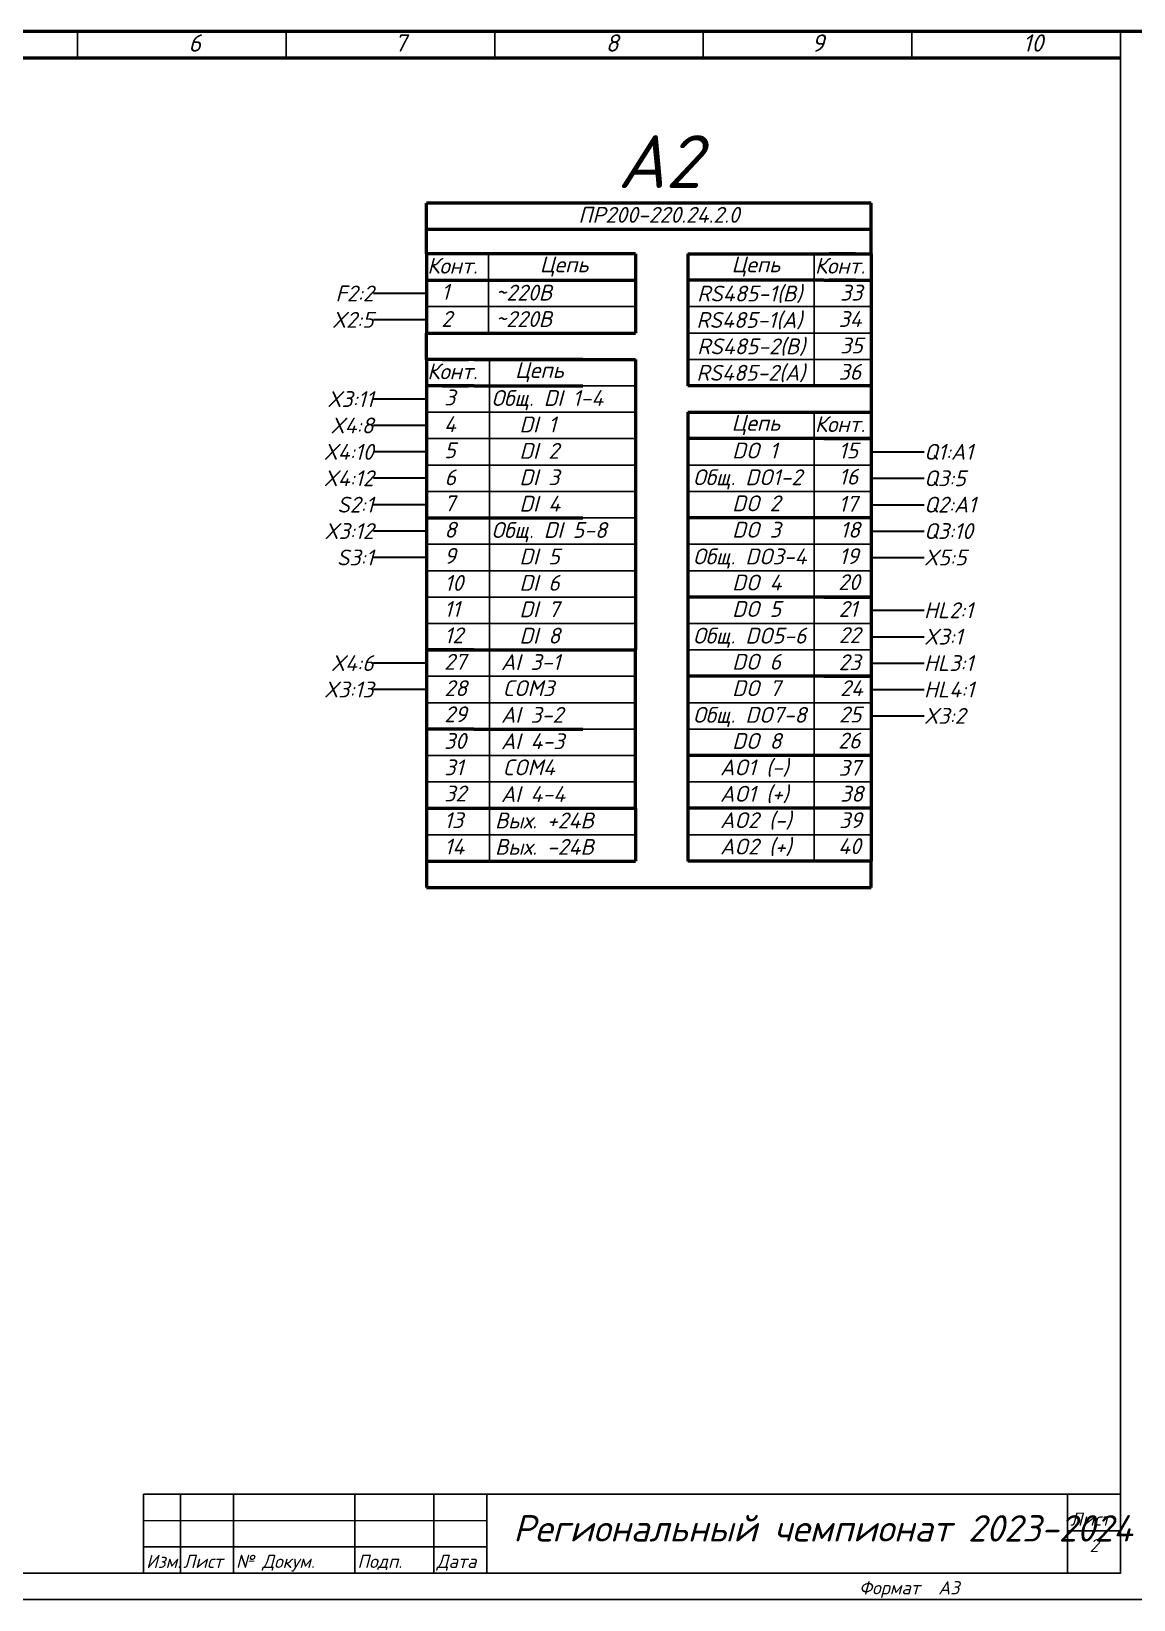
# Model space of a CAD drawing. Header units: millimetres. Extents: x 0 to 53000, y -591 to 24400.
# Drawn here: x 4579.8 to 4788.5, y 286.9 to 583.9 of the extents above; entities that cross this region are included whole.
import ezdxf
from ezdxf.enums import TextEntityAlignment as Align

# ---------------------------------------------------------------- set-up
doc = ezdxf.new("R2010")
doc.units = ezdxf.units.MM
doc.linetypes.add('Caddy_Solid', pattern=[0])
doc.layers.add('4', color=4, linetype='Continuous', lineweight=15)
doc.layers.add('Основная', color=7, linetype='Continuous', lineweight=30)
doc.layers.add('Привязки', color=2, linetype='Continuous', lineweight=0, plot=False, transparency=0.8)
doc.layers.add('рамка', color=253, linetype='Continuous', lineweight=5, transparency=0.8)
doc.styles.add('текст', font='isocpeui.ttf')

# ---------------------------------------------------------------- blocks, each defined once
blk = doc.blocks.new('*U107')
for p, q in [((230, 20), (415, 20)), ((230, 20), (230, 5)), ((237, 20), (237, 5)), ((247, 20), (247, 5)), ((270, 20), (270, 5)), ((285, 20), (285, 5)), ((295, 20), (295, 5)), ((405, 20), (405, 5)), ((415, 20), (415, 20)), ((415, 20), (415, 20)), ((405, 13), (415, 13)), ((230, 10), (295, 10)), ((230, 5), (295, 5)), ((415, 5), (415, 5)), ((415, 5), (415, 5)), ((415, 5), (415, 5)), ((415, 5), (415, 5)), ((415, 5), (415, 5)), ((415, 5), (415, 5)), ((415, 5), (415, 5))]:
    blk.add_line(p, q)
blk.add_lwpolyline([(20, 5), (415, 5), (415, 292), (20, 292)], close=True)
at = {"layer": '4'}
for p, q in [((230, 15), (295, 15)), ((415, 5), (415, 5)), ((415, 5), (415, 5)), ((415, 5), (415, 5)), ((415, 5), (415, 5)), ((415, 5), (415, 5)), ((415, 5), (415, 5)), ((415, 5), (415, 5)), ((415, 5), (415, 5)), ((415, 5), (415, 5))]:
    blk.add_line(p, q, dxfattribs=at)
at = {"layer": 'Привязки'}
blk.add_lwpolyline([(0, 0), (420, 0), (420, 297), (0, 297)], close=True, dxfattribs=at)
at = {"layer": 'рамка'}
blk.add_lwpolyline([(0, 297), (420, 297), (420, 0), (0, 0)], close=True, dxfattribs=at)
at = {"style": 'текст'}
for s, height, p in [('Лист', 2.5, (405.5, 14)), ('Изм.', 2.5, (230.5, 6)), ('Лист', 2.5, (237.5, 6)), ('№ Докум.', 2.5, (247.5, 6)), ('Подп.', 2.5, (270.5, 6)), ('Дата', 2.5, (285.5, 6)), ('Формат', 2.5, (365.5, 1)), ('А3', 2.5, (380.5, 1)), ('Разраб.', 0.0000135, (415, 5)), ('Пров.', 0.0000135, (415, 5)), ('Т.контр.', 0.0000135, (415, 5)), ('Н.контр.', 0.0000135, (415, 5)), ('Утв.', 0.0000135, (415, 5)), ('Лит.', 0.0000135, (415, 5)), ('Масса', 0.0000135, (415, 5)), ('Масштаб', 0.0000135, (415, 5)), ('Листов', 0.0000135, (415, 5))]:
    blk.add_text(s, height=height, dxfattribs=at).set_placement(p)
for tag, p, height in [('12', (90, 292), 0.00000373), ('13', (90, 292), 0.00000373), ('27', (90, 292), 0.00000522), ('29', (105, 249), 3.5), ('ИЗМ2', (230.5, 16), 2.5), ('ЛИСТИЗМ2', (237.5, 16), 2.5), ('№ДОКУМИЗМ2', (247.5, 16), 2.5), ('28', (415, 20), 0.0000438), ('ОБОЗНАЧЕНИЕ', (300, 11), 5), ('ИЗМ1', (230.5, 11), 2.5), ('ЛИСТИЗМ1', (237.5, 11), 2.5), ('№ДОКУМИЗМ1', (247.5, 11), 2.5), ('ПОДПИЗМ1', (270.5, 11), 2.5), ('ДАТАИЗМ1', (285.5, 11), 2.5), ('ДАТАНКОНТР', (285.5, 11), 2.5), ('ДАТАУТВ', (285.5, 6), 2.5), ('РАЗРАБ', (415, 5), 0.0000135), ('ЛИСТОВ', (415, 5), 0.0000135), ('ПРОВ', (415, 5), 0.0000135), ('ТКОНТР', (415, 5), 0.0000135), ('НКОНТР', (415, 5), 0.0000135), ('УТВ', (415, 5), 0.0000135), ('10', (415, 5), 0.0000135), ('11', (415, 5), 0.0000135), ('ПОДПИЗМ2', (415, 5), 0.0000135), ('ДАТАИЗМ2', (415, 5), 0.0000135), ('ИЗМ3', (415, 5), 0.0000135), ('ЛИСТИЗМ3', (415, 5), 0.0000135), ('№ДОКУМИЗМ3', (415, 5), 0.0000135), ('ПОДПИЗМ3', (415, 5), 0.0000135), ('ДАТАИЗМ3', (415, 5), 0.0000135), ('ИЗМ4', (415, 5), 0.0000135), ('ЛИСТИЗМ4', (415, 5), 0.0000135), ('№ДОКУМИЗМ4', (415, 5), 0.0000135), ('ПОДПИЗМ4', (415, 5), 0.0000135), ('ДАТАИЗМ4', (415, 5), 0.0000135), ('ДАТАРАЗРАБ', (415, 5), 0.0000135), ('ДАТАПРОВ', (415, 5), 0.0000135), ('ДАТАТКОНТР', (415, 5), 0.0000135)]:
    blk.add_attdef(tag, p, '', height=height, dxfattribs=at)
for tag, p, height, rotation in [('ОБОЗНАЧЕНИЕ-ВЕРХ', (85, 286), 3.5, 180), ('ПРИМЕНЯЕМОСТЬ', (19, 232.5), 2.5, 90), ('СПРАВ№', (19, 172.5), 2.5, 90), ('ДАТАУЧЁТАДУБЛ', (19, 115.5), 2.5, 90), ('ИНВ№ДУБЛ', (19, 90.5), 2.5, 90), ('ВЗАМИНВ№', (19, 65.5), 2.5, 90), ('ДАТАУЧЁТА', (19, 30.5), 2.5, 90), ('ИНВ№ПОДЛ', (19, 5.5), 2.5, 90)]:
    blk.add_attdef(tag, p, '', height=height, rotation=rotation, dxfattribs=at)
blk.add_attdef('30', text='', height=5, dxfattribs=at).set_placement((355, 34), align=Align.MIDDLE)
for tag, height, p in [('ЛИСТ', 2.5, (410, 9)), ('НАИМЕНОВАНИЕ1', 0.000027, (415, 5)), ('НАИМЕНОВАНИЕ2', 0.0000189, (415, 5)), ('НАИМЕНОВАНИЕ3', 0.0000189, (415, 5)), ('НАИМЕНОВАНИЕ4', 0.0000135, (415, 5)), ('МАССА', 0.0000189, (415, 5)), ('МАСШТАБ', 0.0000189, (415, 5)), ('МАТЕРИАЛ1', 0.0000135, (415, 5)), ('МАТЕРИАЛ2', 0.0000135, (415, 5)), ('МАТЕРИАЛ3', 0.0000135, (415, 5)), ('ПРЕДПРИЯТИЕ1', 0.0000189, (415, 5)), ('ПРЕДПРИЯТИЕ2', 0.0000189, (415, 5)), ('ПРЕДПРИЯТИЕ3', 0.0000189, (415, 5))]:
    blk.add_attdef(tag, text='', height=height, dxfattribs=at).set_placement(p, align=Align.CENTER)
for tag in ['ЛИТЕРА', 'ЛИТЕРА2', 'ЛИТЕРА3']:
    blk.add_attdef(tag, text='', height=0.0000135, dxfattribs=at).set_placement((415, 5), align=Align.RIGHT)
for tag in ['ИНДЕКС', 'ИНДЕКС2', 'ИНДЕКС3']:
    blk.add_attdef(tag, text='', height=0.0000135, dxfattribs=at).set_placement((415, 5), align=Align.TOP_LEFT)

msp = doc.modelspace()

# ---------------------------------------------------------------- linework, layer by layer
for p, q in [((4391, 583.88897), (4786, 583.88898)), ((4735.84396, 531.7542), (4730.84396, 531.7542)), ((4735.84396, 521.7542), (4730.84396, 521.7542)), ((4657.53564, 511.7542), (4662.53564, 511.7542)), ((4735.84396, 501.7542), (4730.84396, 501.7542)), ((4657.53564, 486.7542), (4662.53564, 486.7542)), ((4735.84396, 481.7542), (4730.84396, 481.7542)), ((4657.53564, 471.7542), (4662.53564, 471.7542)), ((4735.84396, 471.7542), (4730.84396, 471.7542)), ((4657.53564, 466.7542), (4662.53564, 466.7542)), ((4735.84396, 451.7542), (4730.84396, 451.7542)), ((4657.53564, 431.7542), (4662.53564, 431.7542)), ((4735.84396, 431.7542), (4730.84396, 431.7542))]:
    msp.add_line(p, q)
at = {"linetype": 'Caddy_Solid', "lineweight": 25}
for p, q in [((4588.5, 578.88897), (4588.5, 583.88897)), ((4628, 578.88897), (4628, 583.88897)), ((4667.5, 578.88897), (4667.5, 583.88897)), ((4707, 578.88897), (4707, 583.88897)), ((4746.5, 578.88897), (4746.5, 583.88897)), ((4786, 578.88897), (4786, 583.88897))]:
    msp.add_line(p, q, dxfattribs=at)
at = {"linetype": 'Caddy_Solid', "lineweight": 50}
msp.add_line((4391, 578.88897), (4786, 578.88897), dxfattribs=at)
at = {"lineweight": 50, "ltscale": 100}
for p, q in [((4738.80809, 551.36789), (4654.57151, 551.36789)), ((4654.57151, 541.7542), (4654.57151, 551.36789)), ((4663.53564, 526.7542), (4694.1898, 526.7542)), ((4704.08878, 511.7542), (4704.08878, 476.7542))]:
    msp.add_line(p, q, dxfattribs=at)
at = {"lineweight": 50}
for p, q in [((4738.80809, 541.7542), (4738.80809, 551.36789)), ((4694.1898, 541.7542), (4694.1898, 526.7542)), ((4704.08878, 541.7542), (4704.08878, 526.7542)), ((4735.84396, 541.7542), (4730.84396, 541.7542)), ((4735.84396, 536.7542), (4730.84396, 536.7542)), ((4704.08878, 531.7542), (4704.08878, 516.7542)), ((4654.57151, 521.7542), (4654.57151, 526.7542)), ((4738.80809, 526.7542), (4738.80809, 521.7542)), ((4657.53564, 521.7542), (4662.53564, 521.7542)), ((4694.1898, 521.7542), (4694.1898, 466.7542)), ((4738.80809, 521.7542), (4738.80809, 516.7542)), ((4657.53564, 516.7542), (4662.53564, 516.7542)), ((4738.80809, 516.7542), (4738.80809, 511.7542)), ((4657.53564, 491.7542), (4662.53564, 491.7542)), ((4654.57151, 486.7542), (4654.57151, 481.7542)), ((4654.57151, 481.7542), (4654.57151, 476.7542)), ((4654.57151, 476.7542), (4654.57151, 471.7542)), ((4704.08878, 476.7542), (4704.08878, 446.7542)), ((4735.84396, 476.7542), (4730.84396, 476.7542)), ((4735.84396, 476.7542), (4730.84396, 476.7542)), ((4654.57151, 471.7542), (4654.57151, 466.7542)), ((4694.1898, 451.7542), (4694.1898, 466.7542)), ((4654.57151, 456.7542), (4654.57151, 451.7542)), ((4694.1898, 436.7542), (4694.1898, 451.7542)), ((4704.08878, 446.7542), (4704.08878, 426.7542)), ((4735.84396, 446.7542), (4730.84396, 446.7542)), ((4654.57151, 441.7542), (4654.57151, 436.7542)), ((4654.57151, 436.7542), (4694.1898, 436.7542)), ((4654.57151, 436.7542), (4654.57151, 431.7542)), ((4694.1898, 436.7542), (4694.1898, 426.7542)), ((4654.57151, 431.7542), (4654.57151, 426.7542)), ((4654.57151, 426.7542), (4654.57151, 421.7542)), ((4735.84396, 426.7542), (4730.84396, 426.7542)), ((4738.80809, 421.7542), (4738.80809, 426.7542)), ((4654.57151, 421.7542), (4738.80809, 421.7542))]:
    msp.add_line(p, q, dxfattribs=at)
at = {"lineweight": 50, "ltscale": 0.05}
for p, q in [((4738.80809, 546.39263), (4654.57151, 546.39263)), ((4663.53564, 541.7542), (4654.57151, 541.7542)), ((4654.57151, 541.7542), (4654.57151, 536.7542)), ((4694.1898, 541.7542), (4663.53564, 541.7542)), ((4704.08878, 541.7542), (4729.84396, 541.7542)), ((4729.84396, 541.7542), (4738.80809, 541.7542)), ((4738.80809, 541.7542), (4738.80809, 536.7542)), ((4654.57151, 536.7542), (4663.53564, 536.7542)), ((4654.57151, 536.7542), (4654.57151, 531.7542)), ((4663.53564, 536.7542), (4694.1898, 536.7542)), ((4729.84396, 536.7542), (4704.08878, 536.7542)), ((4729.84396, 536.7542), (4738.80809, 536.7542)), ((4738.80809, 536.7542), (4738.80809, 531.7542)), ((4654.57151, 531.7542), (4654.57151, 526.7542)), ((4738.80809, 531.7542), (4738.80809, 526.7542)), ((4654.57151, 526.7542), (4663.53564, 526.7542)), ((4663.53564, 521.7542), (4654.57151, 521.7542)), ((4654.57151, 521.7542), (4654.57151, 516.7542)), ((4684.1898, 521.7542), (4663.53564, 521.7542)), ((4663.53564, 521.7542), (4694.1898, 521.7542)), ((4663.53564, 516.7542), (4654.57151, 516.7542)), ((4654.57151, 516.7542), (4654.57151, 511.7542)), ((4663.53564, 516.7542), (4684.1898, 516.7542)), ((4729.84396, 516.7542), (4704.08878, 516.7542)), ((4738.80809, 516.7542), (4729.84396, 516.7542)), ((4654.57151, 511.7542), (4654.57151, 506.7542)), ((4704.08878, 511.7542), (4729.84396, 511.7542)), ((4729.84396, 511.7542), (4738.80809, 511.7542)), ((4738.80809, 511.7542), (4738.80809, 506.7542)), ((4654.57151, 506.7542), (4654.57151, 501.7542)), ((4729.84396, 506.7542), (4704.08878, 506.7542)), ((4729.84396, 506.7542), (4738.80809, 506.7542)), ((4738.80809, 506.7542), (4729.84396, 506.7542)), ((4738.80809, 506.7542), (4738.80809, 501.7542)), ((4654.57151, 501.7542), (4654.57151, 496.7542)), ((4738.80809, 501.7542), (4738.80809, 496.7542)), ((4654.57151, 496.7542), (4654.57151, 491.7542)), ((4738.80809, 496.7542), (4738.80809, 491.7542)), ((4654.57151, 491.7542), (4663.53564, 491.7542)), ((4654.57151, 491.7542), (4654.57151, 486.7542)), ((4663.53564, 491.7542), (4684.1898, 491.7542)), ((4729.84396, 491.7542), (4704.08878, 491.7542)), ((4729.84396, 491.7542), (4704.08878, 491.7542)), ((4729.84396, 491.7542), (4704.08878, 491.7542)), ((4738.80809, 491.7542), (4729.84396, 491.7542)), ((4738.80809, 491.7542), (4738.80809, 486.7542)), ((4738.80809, 486.7542), (4738.80809, 481.7542)), ((4738.80809, 481.7542), (4738.80809, 476.7542)), ((4729.84396, 476.7542), (4704.08878, 476.7542)), ((4729.84396, 476.7542), (4704.08878, 476.7542)), ((4729.84396, 476.7542), (4704.08878, 476.7542)), ((4729.84396, 476.7542), (4704.08878, 476.7542)), ((4729.84396, 476.7542), (4704.08878, 476.7542)), ((4738.80809, 476.7542), (4729.84396, 476.7542)), ((4729.84396, 476.7542), (4738.80809, 476.7542)), ((4738.80809, 476.7542), (4729.84396, 476.7542)), ((4738.80809, 476.7542), (4738.80809, 471.7542)), ((4738.80809, 471.7542), (4738.80809, 466.7542)), ((4654.57151, 466.7542), (4663.53564, 466.7542)), ((4663.53564, 466.7542), (4654.57151, 466.7542)), ((4654.57151, 466.7542), (4654.57151, 461.7542)), ((4663.53564, 466.7542), (4684.1898, 466.7542)), ((4663.53564, 466.7542), (4684.1898, 466.7542)), ((4663.53564, 466.7542), (4694.1898, 466.7542)), ((4738.80809, 466.7542), (4738.80809, 461.7542)), ((4654.57151, 461.7542), (4654.57151, 456.7542)), ((4729.84396, 461.7542), (4704.08878, 461.7542)), ((4729.84396, 461.7542), (4704.08878, 461.7542)), ((4729.84396, 461.7542), (4704.08878, 461.7542)), ((4738.80809, 461.7542), (4729.84396, 461.7542)), ((4729.84396, 461.7542), (4738.80809, 461.7542)), ((4738.80809, 461.7542), (4738.80809, 456.7542)), ((4738.80809, 456.7542), (4738.80809, 451.7542)), ((4663.53564, 451.7542), (4654.57151, 451.7542)), ((4654.57151, 451.7542), (4654.57151, 446.7542)), ((4663.53564, 451.7542), (4684.1898, 451.7542)), ((4738.80809, 451.7542), (4738.80809, 446.7542)), ((4654.57151, 446.7542), (4654.57151, 441.7542)), ((4729.84396, 446.7542), (4704.08878, 446.7542)), ((4729.84396, 446.7542), (4704.08878, 446.7542)), ((4738.80809, 446.7542), (4729.84396, 446.7542)), ((4738.80809, 446.7542), (4729.84396, 446.7542)), ((4738.80809, 446.7542), (4738.80809, 441.7542)), ((4738.80809, 446.7542), (4738.80809, 441.7542)), ((4738.80809, 441.7542), (4738.80809, 436.7542)), ((4729.84396, 436.7542), (4704.08878, 436.7542)), ((4738.80809, 436.7542), (4729.84396, 436.7542)), ((4738.80809, 436.7542), (4738.80809, 431.7542)), ((4738.80809, 431.7542), (4738.80809, 426.7542)), ((4654.57151, 426.7542), (4663.53564, 426.7542)), ((4663.53564, 426.7542), (4694.1898, 426.7542)), ((4729.84396, 426.7542), (4704.08878, 426.7542)), ((4729.84396, 426.7542), (4704.08878, 426.7542)), ((4738.80809, 426.7542), (4729.84396, 426.7542))]:
    msp.add_line(p, q, dxfattribs=at)
at = {"ltscale": 0.05}
for p, q in [((4666.33019, 536.7542), (4666.33019, 541.7542)), ((4727.98882, 536.7542), (4727.98882, 541.7542)), ((4663.53564, 536.7542), (4654.57151, 536.7542)), ((4666.33019, 531.7542), (4666.33019, 536.7542)), ((4729.84396, 536.7542), (4704.08878, 536.7542)), ((4727.98882, 531.7542), (4727.98882, 536.7542)), ((4738.80809, 536.7542), (4729.84396, 536.7542)), ((4654.57151, 531.7542), (4663.53564, 531.7542)), ((4663.53564, 531.7542), (4654.57151, 531.7542)), ((4663.53564, 531.7542), (4694.1898, 531.7542)), ((4666.33019, 526.7542), (4666.33019, 531.7542)), ((4729.84396, 531.7542), (4704.08878, 531.7542)), ((4729.84396, 531.7542), (4704.08878, 531.7542)), ((4727.98882, 526.7542), (4727.98882, 531.7542)), ((4738.80809, 531.7542), (4729.84396, 531.7542)), ((4729.84396, 531.7542), (4738.80809, 531.7542)), ((4729.84396, 526.7542), (4704.08878, 526.7542)), ((4727.98882, 521.7542), (4727.98882, 526.7542)), ((4738.80809, 526.7542), (4729.84396, 526.7542)), ((4666.49314, 516.7542), (4666.49314, 521.7542)), ((4729.84396, 521.7542), (4704.08878, 521.7542)), ((4729.84396, 521.7542), (4704.08878, 521.7542)), ((4727.98882, 516.7542), (4727.98882, 521.7542)), ((4738.80809, 521.7542), (4729.84396, 521.7542)), ((4729.84396, 521.7542), (4738.80809, 521.7542)), ((4654.57151, 516.7542), (4663.53564, 516.7542)), ((4663.53564, 516.7542), (4684.1898, 516.7542)), ((4663.53564, 516.7542), (4694.1898, 516.7542)), ((4666.49314, 511.7542), (4666.49314, 516.7542)), ((4654.57151, 511.7542), (4663.53564, 511.7542)), ((4663.53564, 511.7542), (4654.57151, 511.7542)), ((4663.53564, 511.7542), (4684.1898, 511.7542)), ((4663.53564, 511.7542), (4694.1898, 511.7542)), ((4666.49314, 506.7542), (4666.49314, 511.7542)), ((4727.98882, 506.7542), (4727.98882, 511.7542)), ((4654.57151, 506.7542), (4663.53564, 506.7542)), ((4663.53564, 506.7542), (4654.57151, 506.7542)), ((4663.53564, 506.7542), (4694.1898, 506.7542)), ((4666.49314, 501.7542), (4666.49314, 506.7542)), ((4729.84396, 506.7542), (4704.08878, 506.7542)), ((4727.98882, 501.7542), (4727.98882, 506.7542)), ((4654.57151, 501.7542), (4663.53564, 501.7542)), ((4663.53564, 501.7542), (4654.57151, 501.7542)), ((4663.53564, 501.7542), (4684.1898, 501.7542)), ((4663.53564, 501.7542), (4684.1898, 501.7542)), ((4663.53564, 501.7542), (4694.1898, 501.7542)), ((4666.49314, 496.7542), (4666.49314, 501.7542)), ((4729.84396, 501.7542), (4704.08878, 501.7542)), ((4729.84396, 501.7542), (4704.08878, 501.7542)), ((4727.98882, 496.7542), (4727.98882, 501.7542)), ((4738.80809, 501.7542), (4729.84396, 501.7542)), ((4729.84396, 501.7542), (4738.80809, 501.7542)), ((4654.57151, 496.7542), (4663.53564, 496.7542)), ((4663.53564, 496.7542), (4654.57151, 496.7542)), ((4663.53564, 496.7542), (4694.1898, 496.7542)), ((4666.49314, 491.7542), (4666.49314, 496.7542)), ((4729.84396, 496.7542), (4704.08878, 496.7542)), ((4727.98882, 491.7542), (4727.98882, 496.7542)), ((4738.80809, 496.7542), (4729.84396, 496.7542)), ((4729.84396, 496.7542), (4738.80809, 496.7542)), ((4663.53564, 491.7542), (4654.57151, 491.7542)), ((4663.53564, 491.7542), (4694.1898, 491.7542)), ((4666.49314, 486.7542), (4666.49314, 491.7542)), ((4727.98882, 486.7542), (4727.98882, 491.7542)), ((4729.84396, 491.7542), (4738.80809, 491.7542)), ((4654.57151, 486.7542), (4663.53564, 486.7542)), ((4663.53564, 486.7542), (4684.1898, 486.7542)), ((4663.53564, 486.7542), (4694.1898, 486.7542)), ((4666.49314, 481.7542), (4666.49314, 486.7542)), ((4729.84396, 486.7542), (4704.08878, 486.7542)), ((4727.98882, 481.7542), (4727.98882, 486.7542)), ((4738.80809, 486.7542), (4729.84396, 486.7542)), ((4729.84396, 486.7542), (4738.80809, 486.7542)), ((4654.57151, 481.7542), (4663.53564, 481.7542)), ((4663.53564, 481.7542), (4654.57151, 481.7542)), ((4663.53564, 481.7542), (4684.1898, 481.7542)), ((4663.53564, 481.7542), (4684.1898, 481.7542)), ((4663.53564, 481.7542), (4694.1898, 481.7542)), ((4666.49314, 476.7542), (4666.49314, 481.7542)), ((4729.84396, 481.7542), (4704.08878, 481.7542)), ((4729.84396, 481.7542), (4704.08878, 481.7542)), ((4727.98882, 476.7542), (4727.98882, 481.7542)), ((4738.80809, 481.7542), (4729.84396, 481.7542)), ((4729.84396, 481.7542), (4738.80809, 481.7542)), ((4654.57151, 476.7542), (4663.53564, 476.7542)), ((4663.53564, 476.7542), (4654.57151, 476.7542)), ((4663.53564, 476.7542), (4694.1898, 476.7542)), ((4666.49314, 471.7542), (4666.49314, 476.7542)), ((4727.98882, 471.7542), (4727.98882, 476.7542)), ((4654.57151, 471.7542), (4663.53564, 471.7542)), ((4663.53564, 471.7542), (4654.57151, 471.7542)), ((4663.53564, 471.7542), (4684.1898, 471.7542)), ((4663.53564, 471.7542), (4694.1898, 471.7542)), ((4666.49314, 466.7542), (4666.49314, 471.7542)), ((4729.84396, 471.7542), (4704.08878, 471.7542)), ((4729.84396, 471.7542), (4704.08878, 471.7542)), ((4727.98882, 466.7542), (4727.98882, 471.7542)), ((4738.80809, 471.7542), (4729.84396, 471.7542)), ((4729.84396, 471.7542), (4738.80809, 471.7542)), ((4666.49314, 461.7542), (4666.49314, 466.7542)), ((4729.84396, 466.7542), (4704.08878, 466.7542)), ((4727.98882, 461.7542), (4727.98882, 466.7542)), ((4738.80809, 466.7542), (4729.84396, 466.7542)), ((4729.84396, 466.7542), (4738.80809, 466.7542)), ((4663.53564, 461.7542), (4654.57151, 461.7542)), ((4663.53564, 461.7542), (4694.1898, 461.7542)), ((4666.49314, 456.7542), (4666.49314, 461.7542)), ((4727.98882, 456.7542), (4727.98882, 461.7542)), ((4654.57151, 456.7542), (4663.53564, 456.7542)), ((4663.53564, 456.7542), (4694.1898, 456.7542)), ((4666.49314, 451.7542), (4666.49314, 456.7542)), ((4729.84396, 456.7542), (4704.08878, 456.7542)), ((4727.98882, 451.7542), (4727.98882, 456.7542)), ((4738.80809, 456.7542), (4729.84396, 456.7542)), ((4729.84396, 456.7542), (4738.80809, 456.7542)), ((4663.53564, 451.7542), (4654.57151, 451.7542)), ((4663.53564, 451.7542), (4694.1898, 451.7542)), ((4666.49314, 446.7542), (4666.49314, 451.7542)), ((4729.84396, 451.7542), (4704.08878, 451.7542)), ((4729.84396, 451.7542), (4704.08878, 451.7542)), ((4727.98882, 446.7542), (4727.98882, 451.7542)), ((4738.80809, 451.7542), (4729.84396, 451.7542)), ((4729.84396, 451.7542), (4738.80809, 451.7542)), ((4663.53564, 446.7542), (4654.57151, 446.7542)), ((4663.53564, 446.7542), (4694.1898, 446.7542)), ((4666.49314, 441.7542), (4666.49314, 446.7542)), ((4729.84396, 446.7542), (4704.08878, 446.7542)), ((4727.98882, 441.7542), (4727.98882, 446.7542)), ((4729.84396, 446.7542), (4738.80809, 446.7542)), ((4654.57151, 441.7542), (4663.53564, 441.7542)), ((4663.53564, 441.7542), (4694.1898, 441.7542)), ((4666.49314, 436.7542), (4666.49314, 441.7542)), ((4729.84396, 441.7542), (4704.08878, 441.7542)), ((4729.84396, 441.7542), (4704.08878, 441.7542)), ((4729.84396, 441.7542), (4704.08878, 441.7542)), ((4727.98882, 436.7542), (4727.98882, 441.7542)), ((4738.80809, 441.7542), (4729.84396, 441.7542)), ((4729.84396, 441.7542), (4738.80809, 441.7542)), ((4666.49314, 431.7542), (4666.49314, 436.7542)), ((4727.98882, 431.7542), (4727.98882, 436.7542)), ((4729.84396, 436.7542), (4738.80809, 436.7542)), ((4654.57151, 431.7542), (4663.53564, 431.7542)), ((4663.53564, 431.7542), (4654.57151, 431.7542)), ((4663.53564, 431.7542), (4684.1898, 431.7542)), ((4663.53564, 431.7542), (4694.1898, 431.7542)), ((4666.49314, 426.7542), (4666.49314, 431.7542)), ((4729.84396, 431.7542), (4704.08878, 431.7542)), ((4729.84396, 431.7542), (4704.08878, 431.7542)), ((4727.98882, 426.7542), (4727.98882, 431.7542)), ((4738.80809, 431.7542), (4729.84396, 431.7542)), ((4729.84396, 431.7542), (4738.80809, 431.7542))]:
    msp.add_line(p, q, dxfattribs=at)
at = {"layer": 'Основная', "linetype": 'Caddy_Solid', "lineweight": 50}
msp.add_line((4791.00001, 583.88897), (4371.00001, 583.88897), dxfattribs=at)
at = {"layer": 'Основная'}
for p, q in [((4654.57151, 534.2542), (4644.57151, 534.2542)), ((4654.57151, 529.2542), (4644.57151, 529.2542)), ((4654.57151, 514.2542), (4644.57151, 514.2542)), ((4654.57151, 509.2542), (4644.57151, 509.2542)), ((4654.57151, 504.2542), (4644.57151, 504.2542)), ((4738.80809, 504.2542), (4748.80809, 504.2542)), ((4654.57151, 499.2542), (4644.57151, 499.2542)), ((4738.80809, 499.2542), (4748.80809, 499.2542)), ((4654.57151, 494.2542), (4644.57151, 494.2542)), ((4738.80809, 494.2542), (4748.80809, 494.2542)), ((4654.57151, 489.2542), (4644.57151, 489.2542)), ((4738.80809, 489.2542), (4748.80809, 489.2542)), ((4654.57151, 484.2542), (4644.57151, 484.2542)), ((4738.80809, 484.2542), (4748.80809, 484.2542)), ((4738.80809, 474.2542), (4748.80809, 474.2542)), ((4738.80809, 469.2542), (4748.80809, 469.2542)), ((4654.57151, 464.2542), (4644.57151, 464.2542)), ((4738.80809, 464.2542), (4748.80809, 464.2542)), ((4654.57151, 459.2542), (4644.57151, 459.2542)), ((4738.80809, 459.2542), (4748.80809, 459.2542)), ((4738.80809, 454.2542), (4748.80809, 454.2542))]:
    msp.add_line(p, q, dxfattribs=at)

# ---------------------------------------------------------------- block references
ref = msp.add_blockref('*U107', (4371, 286.88897))
ref.add_attrib('ОБОЗНАЧЕНИЕ', 'Региональный чемпионат 2023-2024', (4671, 297.88897), dxfattribs={"height": 5, "style": 'текст'})
ref.add_attrib('РАЗРАБ', 'МК', (4785.99909, 291.88911), dxfattribs={"height": 0.0000135, "style": 'текст'})
ref.add_attrib('ЛИСТОВ', '4', (4785.99992, 291.88906), dxfattribs={"height": 0.0000135, "style": 'текст'})
ref.add_attrib('ЛИСТ', '2', dxfattribs={"height": 2.5, "style": 'текст'}).set_placement((4781, 295.88897), align=Align.CENTER)
ref.add_attrib('МАТЕРИАЛ2', 'Монтажная схема', dxfattribs={"height": 0.0000135, "style": 'текст'}).set_placement((4785.99954, 291.889), align=Align.CENTER)
ref.add_attrib('ДАТАРАЗРАБ', '2023', (4785.9993, 291.88911), dxfattribs={"height": 0.0000135, "style": 'текст'})

# ---------------------------------------------------------------- texts
at = {"lineweight": 60, "style": 'текст'}
for s, height, p in [('6', 3.27499, (4609.5, 580.04898)), ('7', 3.27499, (4648.5, 580.04898)), ('8', 3.27499, (4688.5, 580.04898)), ('9', 3.27499, (4727.5, 580.04898)), ('10', 3.274994, (4767.5, 580.04898))]:
    msp.add_text(s, height=height, dxfattribs=at).set_placement(p)
at = {"linetype": 'Continuous', "style": 'текст'}
for s, p in [('ПР200-220.24.2.0', (4683.33501, 547.64263)), ('Конт.', (4654.73159, 538.0042)), ('Цепь', (4676.03587, 538.2542)), ('Цепь', (4712.34839, 538.2542)), ('Конт.', (4728.13287, 538.0042)), ('1', (4657.40222, 533.05597)), ('~220B', (4667.63401, 532.90737)), ('RS485-1(B)', (4705.84059, 532.73214)), ('33', (4732.91247, 532.90044)), ('2', (4657.38801, 527.93185)), ('~220B', (4667.63401, 527.90737)), ('RS485-1(A)', (4705.69059, 527.73214)), ('34', (4732.61625, 527.90737)), ('RS485-2(B)', (4705.84059, 522.73214)), ('35', (4732.91247, 522.90044)), ('Конт.', (4654.73159, 518.0042)), ('Цепь', (4671.35419, 518.2542)), ('RS485-2(A)', (4705.69059, 517.73214)), ('36', (4732.61625, 517.90737)), ('3', (4657.94109, 513.05597)), ('Общ. DI 1-4', (4666.89551, 512.9462)), ('4', (4657.89364, 508.0042)), ('DI 1', (4672.17372, 507.9462)), ('Цепь', (4712.34839, 508.2542)), ('Конт.', (4728.13287, 508.0042)), ('5', (4657.94109, 503.05597)), ('DI 2', (4672.17372, 502.9462)), ('DO 1', (4712.47254, 503.0042)), ('15', (4732.64109, 503.0042)), ('6', (4657.98742, 497.93185)), ('DI 3', (4672.17372, 497.9462)), ('Общ. DO1-2', (4705.07231, 497.9462)), ('16', (4732.67466, 498.05597)), ('7', (4657.91864, 493.0042)), ('DO 2', (4712.47254, 493.0042)), ('DI 4', (4672.17372, 492.9462)), ('17', (4732.61987, 492.90737)), ('8', (4657.96864, 488.0042)), ('Общ. DI 5-8', (4666.89551, 487.9462)), ('DO 3', (4712.47254, 488.0042)), ('18', (4732.91609, 488.0042)), ('9', (4657.94109, 483.05597)), ('DI 5', (4672.17372, 482.9462)), ('Общ. DO3-4', (4705.07231, 482.9462)), ('19', (4732.71609, 483.0042)), ('10', (4657.98742, 477.93185)), ('DI 6', (4672.17372, 477.9462)), ('DO 4', (4712.47254, 478.0042)), ('20', (4732.54265, 478.07654)), ('11', (4657.91864, 473.0042)), ('DI 7', (4672.17372, 472.9462)), ('DO 5', (4712.47254, 473.0042)), ('21', (4732.64109, 473.0042)), ('12', (4657.96864, 468.0042)), ('DI 8', (4672.17372, 467.9462)), ('Общ. DO5-6', (4705.07231, 467.9462)), ('22', (4732.67466, 468.05597)), ('27', (4657.91864, 463.0042)), ('AI 3-1', (4668.6905, 462.9462)), ('DO 6', (4712.47254, 463.0042)), ('23', (4732.61987, 462.90737)), ('28', (4657.96864, 458.0042)), ('COM3', (4668.98672, 458.0042)), ('DO 7', (4712.47254, 458.0042)), ('24', (4732.91609, 458.0042)), ('29', (4657.94109, 453.05597)), ('AI 3-2', (4668.6905, 452.9462)), ('Общ. DO7-8', (4705.07231, 452.9462)), ('25', (4732.71609, 453.0042)), ('30', (4657.91864, 448.0042)), ('AI 4-3', (4668.6905, 447.9462)), ('DO 8', (4712.47254, 448.0042)), ('26', (4732.54265, 448.07654)), ('31', (4657.96864, 443.0042)), ('COM4', (4668.98672, 443.0042)), ('AO1 (-)', (4710.17872, 443.0042)), ('37', (4732.61987, 442.90737)), ('32', (4657.94109, 438.05597)), ('AI 4-4', (4668.6905, 437.9462)), ('AO1 (+)', (4710.17872, 438.0042)), ('38', (4732.91609, 438.0042)), ('13', (4657.91864, 433.0042)), ('Вых. +24В', (4667.54928, 432.9462)), ('AO2 (-)', (4710.17872, 433.0042)), ('39', (4732.71609, 433.0042)), ('14', (4657.96864, 428.0042)), ('Вых. -24В', (4667.54928, 427.9462)), ('AO2 (+)', (4710.17872, 428.0042)), ('40', (4732.54265, 428.07654))]:
    msp.add_text(s, height=3, dxfattribs=at).set_placement(p)
at = {"color": 0, "insert": (4698.70663, 559.22298), "char_height": 10, "width": 15.4855599, "attachment_point": 5, "style": 'текст'}
msp.add_mtext('{\\C256;А2}', dxfattribs=at)
at = {"layer": 'Основная', "char_height": 3, "style": 'текст'}
for s, insert, attachment_point in [('F2:2', (4644.57151, 534.2542), 6), ('X2:5', (4644.57151, 529.2542), 6), ('X3:11', (4644.57151, 514.2542), 6), ('X4:8', (4644.57151, 509.2542), 6), ('X4:10', (4644.57151, 504.2542), 6), ('Q1:A1', (4748.80809, 504.2542), 4), ('X4:12', (4644.57151, 499.2542), 6), ('Q3:5', (4748.80809, 499.2542), 4), ('S2:1', (4644.57151, 494.2542), 6), ('Q2:A1', (4748.80809, 494.2542), 4), ('X3:12', (4644.57151, 489.2542), 6), ('Q3:10', (4748.80809, 489.2542), 4), ('S3:1', (4644.57151, 484.2542), 6), ('X5:5', (4748.80809, 484.2542), 4), ('HL2:1', (4748.80809, 474.2542), 4), ('X3:1', (4748.80809, 469.2542), 4), ('X4:6', (4644.57151, 464.2542), 6), ('HL3:1', (4748.80809, 464.2542), 4), ('X3:13', (4644.57151, 459.2542), 6), ('HL4:1', (4748.80809, 459.2542), 4), ('X3:2', (4748.80809, 454.2542), 4)]:
    msp.add_mtext_dynamic_manual_height_columns(s, width=17.476016, gutter_width=15, heights=[0], dxfattribs=dict(at, insert=insert, attachment_point=attachment_point))

doc.saveas('drawing.dxf')
